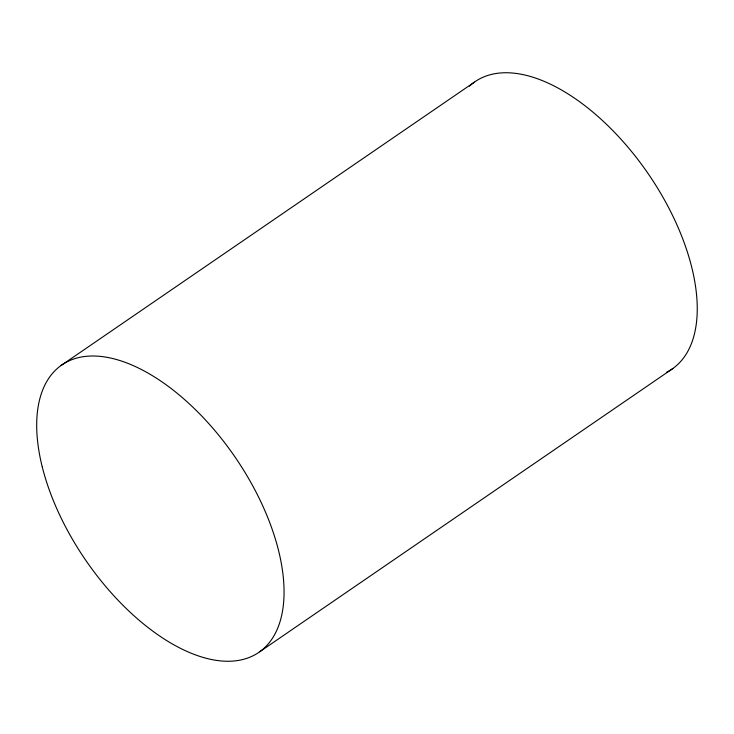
<?xml version="1.0" encoding="UTF-8"?>
<svg xmlns="http://www.w3.org/2000/svg" width="734" height="734" viewBox="0 0 734 734"><rect width="100%" height="100%" fill="white"/><g stroke="black" fill="none" stroke-linecap="round" stroke-linejoin="round"><path stroke-width="1.1" d="M61.179 365.449L474.329 82.19M259.671 651.81L672.821 368.551M469.421 86.217A174.224 90.759 55.6 0 1 648.039 173.481A174.224 90.759 55.6 0 1 666.481 372.367M42.306 467.127A174.224 90.759 55.6 0 0 251.395 656.545A174.224 90.759 55.6 0 0 187.555 402.223A174.224 90.759 55.6 0 0 42.306 467.127"/></g></svg>
